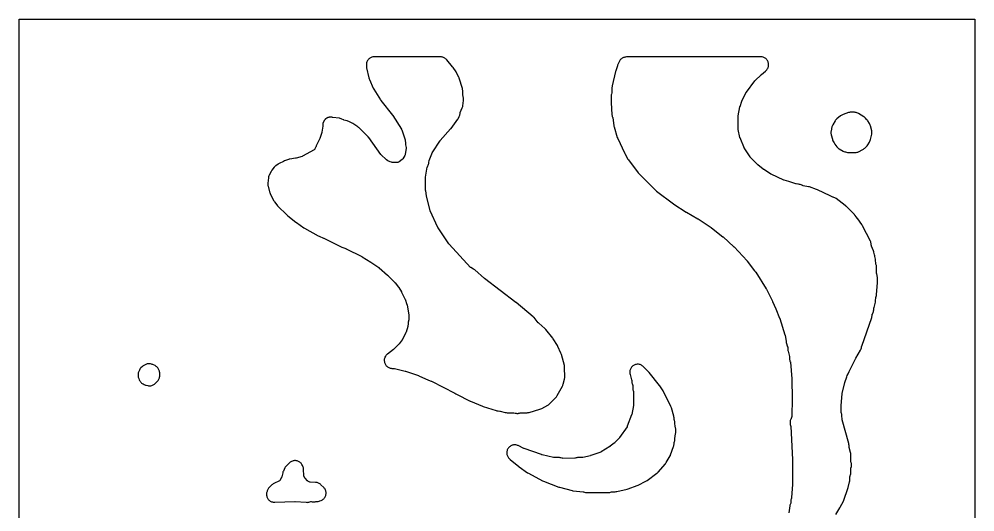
# Model space of a CAD drawing. Header units: millimetres. Extents: x 0 to 300, y 0 to 300.
# Drawn here: x 0 to 300, y 145.3 to 300 of the extents above; entities that cross this region are included whole.
import ezdxf

# ---------------------------------------------------------------- set-up
doc = ezdxf.new("R2010")
doc.units = ezdxf.units.MM
doc.layers.add('CUT', color=7, linetype='CONTINUOUS')

msp = doc.modelspace()

# ---------------------------------------------------------------- linework, layer by layer
at = {"layer": 'CUT'}
for points in [[(299.9605, 299.9971), (299.9634, 299.9386), (299.9634, 0.0614), (299.9605, 0.0029), (299.902, 0), (0.0614, 0), (0.0029, 0.0029), (0, 0.0614), (0, 299.9386), (0.0029, 299.9971), (0.0614, 300), (299.902, 300)], [(78.1238, 247.5879), (78.5625, 245.8125), (78.6447, 245.545), (78.7563, 245.2884), (79.8861, 243.0432), (80.0061, 242.8312), (80.1461, 242.6319), (80.9077, 241.6529), (81.1105, 241.4228), (84.1166, 238.4076), (84.3281, 238.2183), (86.8388, 236.2154), (87.0044, 236.0941), (89.3915, 234.4916), (89.5589, 234.3885), (93.822, 231.9893), (94.1177, 231.8476), (95.5689, 231.2657), (95.6163, 231.2455), (95.6627, 231.2233), (101.285, 228.3855), (101.5902, 228.2561), (102.5178, 227.9335), (102.5907, 227.9054), (102.6617, 227.8726), (107.5427, 225.4206), (107.5823, 225.3998), (107.6211, 225.3775), (110.377, 223.7241), (110.4042, 223.7072), (110.4309, 223.6897), (112.9152, 222.0123), (112.9761, 221.9683), (113.0341, 221.9206), (115.6666, 219.6134), (115.7022, 219.5809), (115.7365, 219.5469), (117.9296, 217.2875), (117.9657, 217.2486), (118.0001, 217.2081), (119.1176, 215.8308), (119.1661, 215.7666), (119.2103, 215.6993), (119.9999, 214.4025), (120.0245, 214.3602), (120.0473, 214.3169), (121.1074, 212.2043), (121.1425, 212.1276), (121.1722, 212.0487), (121.7239, 210.4055), (121.7254, 210.4008), (121.7438, 210.3293), (121.747, 210.3127), (122.3074, 207.0696), (122.3082, 207.0648), (122.3154, 206.9913), (122.3161, 206.9745), (122.3401, 205.6672), (122.3401, 205.65), (122.3374, 205.6129), (122.3313, 205.5762), (122.3274, 205.5599), (122.1501, 204.881), (122.096, 204.6164), (122.0708, 204.3475), (122.0397, 203.5581), (122.0387, 203.5408), (122.0337, 203.5036), (122.0254, 203.4669), (122.0205, 203.4508), (121.4385, 201.67), (121.4369, 201.6653), (121.4082, 201.5957), (121.4008, 201.5802), (120.2794, 199.3813), (120.2707, 199.3653), (120.229, 199.2998), (120.2182, 199.2852), (119.2569, 198.0536), (119.212, 197.9994), (119.164, 197.948), (117.5771, 196.3453), (117.5737, 196.342), (117.52, 196.2948), (117.5071, 196.2848), (115.5965, 194.855), (115.4076, 194.6986), (115.2349, 194.5244), (115.0801, 194.3341), (114.9446, 194.1295), (114.8299, 193.9127), (114.737, 193.6857), (114.6668, 193.4506), (114.6199, 193.2098), (114.5969, 192.9656), (114.598, 192.7203), (114.623, 192.4763), (114.6719, 192.2359), (114.7441, 192.0014), (114.8389, 191.7752), (114.9554, 191.5593), (115.0925, 191.3559), (115.2489, 191.1669), (115.4231, 190.9942), (115.6134, 190.8393), (115.8179, 190.7039), (116.0347, 190.5891), (116.2617, 190.4962), (116.4967, 190.4259), (116.7375, 190.379), (116.9817, 190.356), (117.703, 190.3234), (117.7219, 190.3221), (117.8023, 190.3103), (117.8208, 190.3062), (121.1665, 189.4698), (121.211, 189.4578), (121.255, 189.444), (125.3275, 188.0851), (125.3913, 188.0618), (125.4536, 188.035), (128.4985, 186.6178), (128.7536, 186.5157), (129.0184, 186.4423), (129.2924, 186.3822), (129.2977, 186.381), (129.347, 186.3659), (129.3716, 186.3558), (129.3932, 186.3453), (136.7924, 182.5404), (137.0499, 182.3723), (137.2945, 182.2316), (141.545, 180.0957), (141.6886, 180.0291), (141.6993, 180.0246), (145.4042, 178.4479), (145.6392, 178.3616), (149.7203, 177.0895), (149.9194, 177.0363), (150.1223, 176.9997), (150.3274, 176.9799), (150.8444, 176.9516), (150.8633, 176.9501), (150.9441, 176.9374), (150.9627, 176.9331), (152.548, 176.5182), (152.8381, 176.4604), (153.1331, 176.4372), (155.1676, 176.3983), (155.1881, 176.3973), (155.2755, 176.3861), (155.2956, 176.3819), (155.713, 176.2815), (155.9672, 176.2341), (156.2249, 176.2133), (156.4833, 176.2191), (156.5483, 176.2274), (156.5813, 176.2289), (156.6834, 176.2445), (156.7398, 176.2517), (156.7577, 176.2558), (156.8386, 176.2682), (157.0904, 176.3339), (157.2143, 176.3733), (157.2315, 176.3783), (157.2691, 176.3864), (157.3071, 176.3909), (157.3182, 176.3915), (157.3253, 176.3918), (159.4441, 176.4397), (159.6558, 176.4535), (159.8657, 176.4852), (160.072, 176.5346), (163.4644, 177.5001), (163.7451, 177.5985), (164.0122, 177.7294), (165.9026, 178.8002), (166.0932, 178.9198), (166.2722, 179.0561), (166.4383, 179.2079), (168.4724, 181.2424), (168.6326, 181.4187), (168.7753, 181.6094), (168.8991, 181.8128), (170.5159, 184.7768), (170.6088, 184.9655), (170.6855, 185.1614), (170.7454, 185.363), (171.1575, 186.998), (171.2005, 187.205), (171.2258, 187.4149), (171.2333, 187.6262), (171.2126, 190.651), (171.2017, 190.8675), (171.172, 191.0824), (171.1239, 191.2938), (170.1796, 194.7439), (170.123, 194.9236), (170.0531, 195.0985), (169.0955, 197.2551), (168.9232, 197.5774), (167.642, 199.602), (167.478, 199.8314), (165.2846, 202.5602), (165.143, 202.7216), (164.9881, 202.8703), (163.0603, 204.5676), (162.9977, 204.6268), (162.9395, 204.6905), (161.5954, 206.2716), (161.4531, 206.4255), (161.2983, 206.5669), (156.0243, 210.9955), (155.9265, 211.0735), (146.0782, 218.5363), (146.0454, 218.5621), (146.0136, 218.5889), (142.979, 221.2406), (142.7855, 221.3935), (142.5779, 221.5266), (141.806, 221.9693), (141.7896, 221.9793), (141.7561, 222.0034), (141.7252, 222.0307), (141.7118, 222.0446), (134.9522, 229.3852), (134.9489, 229.3889), (134.9027, 229.4471), (134.893, 229.461), (131.502, 234.5201), (131.4994, 234.5241), (131.4638, 234.5862), (131.4565, 234.6009), (128.9983, 239.7909), (128.9907, 239.808), (128.9637, 239.8834), (128.9587, 239.9014), (127.8414, 244.3659), (127.8275, 244.4285), (127.817, 244.4918), (127.5963, 246.0817), (127.5883, 246.1561), (127.585, 246.2308), (127.5337, 250.2535), (127.5339, 250.2716), (127.5403, 250.3488), (127.5431, 250.3667), (128.1083, 253.5127), (128.1121, 253.5311), (128.1341, 253.6086), (128.1406, 253.6262), (128.481, 254.4887), (128.5527, 254.697), (128.6059, 254.9107), (128.64, 255.1283), (128.6826, 255.509), (128.6848, 255.5256), (128.692, 255.5611), (128.7025, 255.596), (128.7082, 255.6113), (129.7638, 258.2623), (129.7717, 258.2807), (129.8118, 258.3567), (129.8225, 258.3736), (132.0656, 261.7211), (132.1134, 261.7873), (132.1655, 261.8502), (135.4134, 265.5006), (135.561, 265.6831), (137.6671, 268.5524), (137.7803, 268.7206), (137.8795, 268.8973), (138.1468, 269.4223), (138.2376, 269.6217), (138.3105, 269.8283), (138.3651, 270.0405), (138.4009, 270.2566), (138.4373, 270.558), (138.4399, 270.5755), (138.4478, 270.6123), (138.4592, 270.6483), (138.4657, 270.6647), (139.0702, 272.0962), (139.1479, 272.3061), (139.2066, 272.5221), (139.2457, 272.7424), (139.4666, 274.421), (139.4871, 274.6829), (139.4801, 274.9455), (139.4455, 275.206), (139.2536, 276.234), (139.2528, 276.239), (139.2444, 276.3151), (139.2436, 276.3325), (139.2114, 277.558), (139.1956, 277.781), (139.1599, 278.0016), (139.1047, 278.2181), (138.1374, 281.408), (138.0676, 281.6074), (137.9812, 281.8002), (137.3197, 283.1236), (137.1536, 283.4077), (136.1864, 284.836), (136.0343, 285.0378), (134.1931, 287.2402), (134.0287, 287.4185), (133.8477, 287.5801), (133.652, 287.7233), (133.4433, 287.8469), (133.2236, 287.9498), (132.9949, 288.0308), (132.7595, 288.0893), (132.5195, 288.1247), (132.2772, 288.1366), (111.475, 288.1545), (111.2253, 288.1422), (110.9781, 288.1051), (110.7359, 288.0434), (110.501, 287.9579), (110.2758, 287.8493), (110.0626, 287.7188), (109.8635, 287.5676), (109.6805, 287.3974), (109.5154, 287.2097), (109.3699, 287.0064), (109.2454, 286.7896), (109.1432, 286.5615), (109.0643, 286.3243), (109.0094, 286.0805), (108.9792, 285.8323), (108.9739, 285.5824), (108.9858, 285.1708), (109.0047, 284.9279), (109.0471, 284.688), (109.7654, 281.5321), (109.8327, 281.2924), (109.9234, 281.0606), (111.1609, 278.3117), (111.161, 278.3114), (111.3181, 278.0168), (113.3943, 274.6803), (113.4065, 274.6629), (113.4068, 274.6624), (113.5715, 274.4289), (117.1852, 269.8794), (117.2171, 269.8368), (117.268, 269.7612), (119.9953, 265.4218), (120.0059, 265.4039), (120.0244, 265.3656), (120.0318, 265.3491), (120.0694, 265.256), (121.1836, 262.1162), (121.189, 262.0997), (121.2358, 260.9384), (121.2549, 260.7146), (121.294, 260.4935), (121.2968, 260.481), (121.4801, 259.6609), (121.5059, 259.5457), (121.5094, 259.5277), (121.5142, 259.4889), (121.5115, 259.4498), (121.5088, 259.4317), (121.178, 257.4862), (121.1739, 257.4658), (121.1672, 257.4424), (121.1598, 257.4232), (121.1517, 257.406), (121.0634, 257.2316), (120.456, 256.1199), (120.238, 255.9067), (119.2793, 255.1569), (118.8175, 255.0049), (118.721, 254.9978), (118.6088, 254.9894), (118.2342, 254.9616), (117.8597, 254.9337), (117.2106, 254.967), (117.1841, 254.9755), (117.0422, 255.0208), (116.8921, 255.0688), (116.4746, 255.2023), (115.768, 255.5478), (115.2505, 255.8245), (113.5675, 257.472), (109.7082, 262.8053), (109.5835, 262.9638), (109.5511, 262.9987), (109.4364, 263.1227), (106.6843, 265.8607), (106.512, 266.0169), (106.3259, 266.1564), (106.3257, 266.1565), (105.0207, 267.043), (104.7332, 267.2114), (103.4375, 267.8587), (103.2166, 267.956), (102.9873, 268.0316), (101.9441, 268.3204), (101.9259, 268.3259), (101.8498, 268.3555), (101.8326, 268.3636), (101.3352, 268.6168), (101.0762, 268.7307), (100.8059, 268.8146), (100.5279, 268.8674), (98.3612, 269.1531), (98.2715, 269.1674), (98.2706, 269.1676), (98.146, 269.1917), (98.1437, 269.192), (98.1418, 269.1923), (98.0289, 269.2027), (97.9019, 269.2146), (97.8997, 269.2146), (97.8979, 269.2147), (97.785, 269.214), (97.6567, 269.2134), (97.6547, 269.2132), (97.653, 269.2132), (97.541, 269.2015), (97.4129, 269.1882), (97.411, 269.1878), (97.4094, 269.1877), (97.2995, 269.1651), (97.1727, 269.1393), (97.1709, 269.1387), (97.1695, 269.1384), (97.0625, 269.1053), (96.9384, 269.067), (96.9368, 269.0664), (96.9355, 269.066), (96.8325, 269.0226), (96.7123, 268.9722), (96.7109, 268.9714), (96.7098, 268.971), (96.6115, 268.9177), (96.4966, 268.8557), (96.4954, 268.8549), (96.4944, 268.8543), (96.4018, 268.7917), (96.2934, 268.7186), (96.2924, 268.7177), (96.2915, 268.7172), (96.2053, 268.6457), (96.1045, 268.5622), (96.1037, 268.5614), (96.103, 268.5608), (96.0239, 268.4809), (95.9319, 268.3882), (95.9312, 268.3873), (95.9307, 268.3868), (95.8594, 268.299), (95.7772, 268.198), (95.7767, 268.1972), (95.7762, 268.1967), (95.7133, 268.1016), (95.6418, 267.9936), (95.6414, 267.9929), (95.6411, 267.9924), (95.5871, 267.8903), (95.5271, 267.777), (95.5269, 267.7763), (95.5266, 267.7759), (95.482, 267.6669), (95.4342, 267.5501), (95.434, 267.5496), (95.4339, 267.5492), (95.3991, 267.4327), (95.3639, 267.3152), (95.3638, 267.3148), (95.3638, 267.3145), (95.3392, 267.1884), (95.317, 267.0746), (95.317, 267.0743), (95.3169, 267.0741), (95.3033, 266.9299), (95.2939, 266.8305), (95.2939, 266.8304), (95.2939, 266.8303), (95.2947, 266.6037), (95.2948, 266.5854), (95.2971, 266.542), (95.2936, 266.4465), (95.2909, 266.4244), (94.9967, 264.5218), (94.9944, 264.5087), (94.9761, 264.4318), (94.9706, 264.414), (94.3432, 262.5341), (93.2792, 260.2493), (93.181, 260.0056), (93.1552, 259.9155), (92.7303, 259.0616), (92.7214, 259.0449), (92.6999, 259.0108), (92.6668, 258.9879), (92.6505, 258.9784), (88.9854, 256.9606), (88.9667, 256.951), (88.8835, 256.9165), (88.8635, 256.9102), (86.9236, 256.3492), (86.8548, 256.3315), (86.7851, 256.3179), (84.9772, 256.0211), (84.7831, 255.9813), (84.5927, 255.9262), (83.2531, 255.4803), (82.9249, 255.3445), (81.6038, 254.6842), (81.4279, 254.5873), (81.2604, 254.4766), (80.5505, 253.9654), (80.3632, 253.8163), (80.191, 253.6501), (80.0355, 253.4681), (79.3357, 252.5651), (79.1921, 252.3592), (79.0699, 252.14), (78.5117, 251.0087), (78.4008, 250.7476), (78.3202, 250.4756), (78.2709, 250.1962), (78.0681, 248.4812), (78.0518, 248.2569), (78.0556, 248.032), (78.0797, 247.8084)], [(254.7725, 264.3462), (254.7805, 264.1076), (254.8112, 263.8709), (254.8644, 263.6381), (255.2457, 262.2735), (255.3255, 262.0346), (255.4291, 261.8051), (255.7838, 261.1135), (255.9053, 260.9026), (256.0468, 260.7045), (256.6674, 259.9192), (256.8242, 259.7392), (256.9974, 259.5749), (257.1856, 259.428), (257.3869, 259.2996), (258.6506, 258.5762), (258.8714, 258.464), (259.1023, 258.3741), (259.3409, 258.3076), (259.983, 258.1623), (260.2521, 258.1167), (260.5246, 258.1007), (262.286, 258.0935), (262.5208, 258.1036), (262.7536, 258.1357), (262.9824, 258.1896), (263.2052, 258.2646), (263.4198, 258.3603), (264.7991, 259.0544), (265.0201, 259.18), (265.2273, 259.3275), (265.4183, 259.4953), (265.9754, 260.0371), (266.1805, 260.2624), (266.3566, 260.5109), (266.9031, 261.3914), (267.0375, 261.6378), (267.1435, 261.8979), (267.2196, 262.1681), (267.5879, 263.8274), (267.6271, 264.0525), (267.6457, 264.2802), (267.6434, 264.5086), (267.6202, 264.7359), (267.5764, 264.9601), (267.2012, 266.5023), (267.1266, 266.7517), (267.0264, 266.992), (266.9018, 267.2206), (266.4139, 268.0141), (266.2652, 268.2299), (266.0947, 268.4288), (265.665, 268.88), (265.5074, 269.0317), (265.3371, 269.169), (265.1554, 269.2909), (263.4686, 270.3187), (263.2038, 270.459), (262.9241, 270.5667), (262.6672, 270.6482), (262.4289, 270.7111), (262.1855, 270.7502), (261.9394, 270.7651), (261.1184, 270.7745), (260.8407, 270.7622), (260.566, 270.7191), (260.2978, 270.6459), (258.5822, 270.0727), (258.3663, 269.9893), (258.1591, 269.8863), (257.9623, 269.7646), (257.7776, 269.6252), (256.6515, 268.6906), (256.4456, 268.4991), (256.2625, 268.2857), (256.1045, 268.0531), (255.3599, 266.8121), (255.2502, 266.6086), (255.1598, 266.3957), (255.0895, 266.1755), (255.0398, 265.9496), (255.0112, 265.7202), (254.9827, 265.3548), (254.9821, 265.3493), (254.9743, 265.3009), (254.9476, 265.2254), (254.8844, 265.0514), (254.8247, 264.8203), (254.7872, 264.5845)], [(37.5328, 187.1836), (37.7012, 186.7572), (37.8083, 186.5223), (37.9391, 186.2997), (38.0921, 186.0917), (38.2658, 185.9007), (38.4582, 185.7285), (38.6674, 185.5772), (38.891, 185.4482), (39.2907, 185.2444), (39.4888, 185.1541), (39.694, 185.0813), (39.9048, 185.0267), (40.394, 184.9224), (40.635, 184.8832), (40.8786, 184.8677), (41.1226, 184.876), (41.3647, 184.9082), (41.6024, 184.9637), (41.6099, 184.9658), (41.8515, 185.0485), (42.0834, 185.1553), (42.3032, 185.2852), (42.5085, 185.4369), (42.6974, 185.6087), (43.428, 186.345), (43.5933, 186.5289), (43.7396, 186.7283), (43.8655, 186.9412), (43.9697, 187.1654), (44.0513, 187.3989), (44.1094, 187.6393), (44.1435, 187.8842), (44.1532, 188.1314), (44.1467, 188.7681), (44.1343, 188.9922), (44.1019, 189.2142), (44.0497, 189.4325), (43.9782, 189.6452), (43.8878, 189.8507), (43.769, 190.091), (43.6571, 190.2932), (43.5271, 190.4841), (43.38, 190.6622), (43.2171, 190.826), (43.0397, 190.9741), (42.8495, 191.1051), (42.6479, 191.2181), (42.188, 191.4485), (41.9831, 191.5399), (41.7707, 191.6126), (41.5528, 191.666), (41.1912, 191.7374), (40.9535, 191.7726), (40.7134, 191.7848), (40.4733, 191.7739), (40.2354, 191.74), (40.0018, 191.6834), (39.7747, 191.6047), (39.5338, 191.5079), (39.3075, 191.4036), (39.0927, 191.2773), (38.8916, 191.1303), (38.7061, 190.964), (38.224, 190.4863), (38.0435, 190.2871), (37.8854, 190.0697), (37.7516, 189.8366), (37.6262, 189.5882), (37.531, 189.3752), (37.456, 189.1543), (37.4019, 188.9273), (37.3692, 188.6962), (37.3582, 188.4631), (37.3581, 188.103), (37.369, 187.868), (37.402, 187.635), (37.4568, 187.4062)], [(155.6943, 166.3246), (155.4524, 166.3269), (155.2115, 166.3058), (154.9737, 166.2615), (154.7413, 166.1944), (154.5165, 166.1052), (154.3013, 165.9947), (154.0978, 165.8639), (153.9079, 165.7141), (153.7334, 165.5466), (153.5759, 165.3631), (153.4369, 165.1652), (153.3176, 164.9547), (153.2193, 164.7337), (153.1427, 164.5043), (153.0887, 164.2685), (153.0577, 164.0287), (153.0501, 163.7869), (153.0658, 163.5455), (153.1048, 163.3068), (153.1667, 163.073), (153.2509, 162.8463), (153.3566, 162.6287), (153.4828, 162.4224), (153.6284, 162.2292), (153.792, 162.051), (153.9362, 161.9084), (154.1176, 161.7458), (156.8133, 159.5556), (156.9509, 159.4515), (159.5847, 157.5977), (159.8512, 157.4341), (164.2968, 155.0736), (164.5625, 154.9519), (169.3412, 153.092), (169.606, 153.0056), (173.5373, 151.9611), (173.7355, 151.917), (173.9367, 151.8891), (177.0299, 151.5877), (177.048, 151.5854), (177.125, 151.5703), (177.1426, 151.5655), (177.4902, 151.4618), (177.7253, 151.4038), (177.9649, 151.3689), (178.2068, 151.3573), (184.8684, 151.3611), (185.1206, 151.374), (185.3702, 151.4123), (185.6146, 151.4755), (185.9254, 151.5729), (185.9418, 151.5776), (185.9778, 151.5854), (186.0145, 151.5899), (186.0311, 151.5908), (187.1014, 151.625), (187.3423, 151.6444), (187.5801, 151.6869), (190.8449, 152.4351), (191.1413, 152.5226), (193.9962, 153.5614), (194.264, 153.6769), (196.6962, 154.8992), (196.8891, 155.0071), (197.0717, 155.1315), (200.1604, 157.4434), (200.3544, 157.6044), (200.5311, 157.7842), (202.816, 160.3554), (202.9816, 160.5629), (203.1242, 160.7868), (204.2917, 162.8544), (204.3862, 163.0394), (204.465, 163.2315), (205.4108, 165.8398), (205.4827, 166.0731), (205.5315, 166.3123), (205.5568, 166.5551), (205.5815, 167.0056), (205.5833, 167.0271), (205.5911, 167.0727), (205.604, 167.1171), (205.6118, 167.1372), (205.6375, 167.1983), (205.7168, 167.414), (205.7759, 167.636), (205.8144, 167.8625), (205.8319, 168.0915), (205.8673, 169.2522), (205.8682, 169.2692), (205.8726, 169.3056), (205.8833, 169.3401), (205.8896, 169.3563), (205.9094, 169.4042), (205.9909, 169.6317), (206.0499, 169.8661), (206.0861, 170.105), (206.0991, 170.3463), (206.102, 170.9004), (206.0936, 171.1193), (206.066, 171.3366), (206.0195, 171.5507), (205.9544, 171.7599), (205.886, 171.9501), (205.8797, 171.9691), (205.8696, 172.0107), (205.8638, 172.0531), (205.8628, 172.073), (205.8316, 173.1914), (205.815, 173.4179), (205.7779, 173.6419), (205.7207, 173.8616), (205.6437, 174.0752), (205.6096, 174.1578), (205.6021, 174.1776), (205.5896, 174.2214), (205.5821, 174.2663), (205.5803, 174.2875), (205.5514, 174.8312), (205.5232, 175.0954), (205.4672, 175.355), (204.7573, 177.9628), (204.6807, 178.1978), (204.5812, 178.4241), (202.2609, 183.0653), (202.1015, 183.3393), (201.1115, 184.8163), (200.9807, 184.994), (197.713, 189.045), (197.5589, 189.2188), (195.9417, 190.8808), (195.7624, 191.0479), (195.5675, 191.1966), (195.359, 191.3256), (195.1389, 191.4334), (194.9093, 191.5193), (194.6724, 191.5822), (194.4305, 191.6216), (194.1858, 191.6371), (193.9409, 191.6286), (193.6979, 191.5962), (193.4593, 191.5401), (193.2273, 191.4609), (193.0042, 191.3594), (192.7921, 191.2365), (192.593, 191.0934), (192.409, 190.9315), (192.2416, 190.7524), (192.0926, 190.5578), (191.9634, 190.3495), (191.8552, 190.1295), (191.7691, 189.9), (191.7059, 189.6632), (191.6661, 189.4213), (191.6502, 189.1767), (191.6584, 188.9317), (191.6905, 188.6887), (191.7463, 188.45), (192.2451, 186.7056), (192.2502, 186.6858), (192.2651, 186.5995), (192.2669, 186.5792), (192.2962, 186.1156), (192.3283, 185.8441), (192.3898, 185.5778), (192.4801, 185.3199), (192.5385, 185.1782), (192.5446, 185.1624), (192.5554, 185.1276), (192.5598, 185.0919), (192.5607, 185.0748), (192.591, 184.1234), (192.6101, 183.8852), (192.6517, 183.6499), (192.7157, 183.4196), (192.8152, 183.118), (192.8211, 183.0987), (192.8302, 183.0564), (192.8347, 183.0133), (192.8352, 182.9931), (192.8253, 178.7893), (192.8248, 178.7714), (192.8174, 178.695), (192.8144, 178.6774), (192.2674, 175.8506), (192.2638, 175.8343), (192.2441, 175.7654), (192.2385, 175.7497), (190.8594, 172.1636), (190.851, 172.1437), (190.8081, 172.0614), (190.7965, 172.0432), (188.4685, 168.6079), (188.4583, 168.5937), (188.4108, 168.5359), (188.3988, 168.5232), (186.8635, 166.9701), (186.8083, 166.9178), (186.75, 166.869), (185.5202, 165.907), (185.4633, 165.8651), (185.4041, 165.8267), (182.6309, 164.1426), (182.6146, 164.1332), (182.542, 164.0985), (182.5245, 164.0916), (179.444, 162.9753), (179.3695, 162.951), (179.2937, 162.9317), (176.9181, 162.4089), (176.901, 162.4055), (176.8269, 162.3962), (176.8096, 162.3952), (175.5298, 162.3528), (175.2837, 162.3324), (175.0408, 162.2879), (174.8035, 162.2196), (174.5383, 162.1289), (174.5186, 162.1228), (174.4755, 162.1131), (174.4316, 162.1082), (174.411, 162.1076), (170.5772, 162.1012), (170.5588, 162.1016), (170.5195, 162.1054), (170.4808, 162.113), (170.463, 162.1178), (170.0316, 162.2469), (169.8187, 162.3006), (169.6019, 162.3354), (169.3829, 162.351), (167.8353, 162.3932), (167.8165, 162.3942), (167.7362, 162.4044), (167.7178, 162.4082), (164.107, 163.2394), (164.043, 163.256), (163.98, 163.2761), (158.5292, 165.1853), (158.4688, 165.2083), (158.4098, 165.2345), (156.6259, 166.0853), (156.4028, 166.1787), (156.1717, 166.2501), (155.9348, 166.2989)], [(77.638, 151.0067), (77.6325, 150.7604), (77.6513, 150.5147), (77.6942, 150.272), (77.7607, 150.0347), (77.8503, 149.8052), (77.962, 149.5856), (78.0948, 149.378), (78.2474, 149.1845), (78.4183, 149.007), (78.6059, 148.8472), (78.8083, 148.7066), (79.0235, 148.5867), (79.2495, 148.4885), (79.484, 148.413), (79.7249, 148.361), (79.9697, 148.3329), (80.2161, 148.3291), (86.496, 148.5414), (86.5577, 148.5419), (86.6193, 148.5392), (90.1268, 148.2954), (90.3822, 148.2908), (90.6368, 148.3122), (90.8879, 148.3595), (91.5914, 148.5296), (91.6084, 148.5333), (91.6451, 148.5387), (91.681, 148.5304), (91.6944, 148.5264), (91.9247, 148.4681), (92.1595, 148.432), (92.3966, 148.4183), (92.634, 148.4272), (92.8695, 148.4586), (93.101, 148.5122), (93.1078, 148.5141), (93.1506, 148.5214), (93.1708, 148.5231), (93.6098, 148.5496), (93.8778, 148.5803), (94.1408, 148.6398), (94.396, 148.7272), (94.7667, 148.877), (94.9907, 148.9807), (95.2034, 149.1059), (95.4027, 149.2515), (95.5867, 149.4161), (95.7536, 149.598), (95.9017, 149.7955), (96.0296, 150.0066), (96.136, 150.2293), (96.22, 150.4614), (96.2807, 150.7007), (96.3175, 150.9448), (96.33, 151.1913), (96.3182, 151.4379), (96.2821, 151.6821), (96.2221, 151.9215), (96.1388, 152.1539), (96.033, 152.3769), (95.9057, 152.5884), (95.7581, 152.7863), (95.5918, 152.9686), (94.7236, 153.831), (94.5525, 153.9859), (94.3679, 154.1243), (94.1712, 154.2452), (93.9643, 154.3474), (93.7488, 154.4301), (93.5267, 154.4926), (93.2997, 154.5343), (93.0698, 154.5549), (91.3025, 154.6313), (91.285, 154.6324), (91.2479, 154.6375), (91.2136, 154.6526), (91.1981, 154.6608), (90.611, 154.9884), (90.5954, 154.9976), (90.5636, 155.0197), (90.5339, 155.0446), (90.521, 155.0572), (89.7679, 155.8265), (89.7565, 155.8386), (89.7339, 155.8662), (89.7166, 155.897), (89.7094, 155.9122), (89.382, 156.6405), (89.3748, 156.6576), (89.3622, 156.6951), (89.3572, 156.7344), (89.3562, 156.7528), (89.3, 158.6388), (89.2799, 158.8889), (89.2349, 159.1358), (89.1653, 159.3769), (89.0719, 159.6099), (88.9556, 159.8323), (88.7717, 160.1448), (88.6351, 160.3526), (88.4784, 160.5458), (88.3033, 160.7225), (88.1115, 160.881), (87.905, 161.0196), (87.6857, 161.1369), (87.4558, 161.2319), (87.2176, 161.3036), (86.9734, 161.3513), (86.7258, 161.3744), (86.477, 161.3728), (86.2297, 161.3466), (85.9861, 161.2958), (85.7489, 161.2211), (85.5202, 161.1233), (85.3024, 161.0031), (85.0976, 160.8619), (84.9078, 160.7011), (83.9434, 159.7974), (83.7906, 159.6412), (83.652, 159.4722), (83.5288, 159.2918), (83.4217, 159.1013), (82.9298, 158.1284), (82.8091, 157.8487), (82.7233, 157.5563), (82.439, 156.3101), (82.4335, 156.2886), (82.4014, 156.1985), (82.3921, 156.1782), (81.8475, 155.0789), (81.839, 155.0626), (81.8183, 155.0295), (81.7845, 155.01), (81.7679, 155.0021), (79.8916, 154.1553), (79.6927, 154.0547), (79.5035, 153.9367), (79.3256, 153.8023), (79.1604, 153.6526), (78.6408, 153.1377), (78.4596, 152.9378), (78.3011, 152.7194), (78.167, 152.4853), (77.8983, 151.9512), (77.7985, 151.7259), (77.7215, 151.4918), (77.6678, 151.2513)]]:
    msp.add_lwpolyline(points, close=True, dxfattribs=at)
msp.add_lwpolyline([(256.2882, 144.4765), (257.5918, 146.5452), (257.7113, 146.7572), (258.6781, 148.6846), (258.7974, 148.9637), (260.1209, 152.6651), (260.1933, 152.9048), (260.1972, 152.9204), (260.6546, 154.7639), (260.7036, 155.0163), (260.7264, 155.2724), (260.7676, 156.371), (260.7688, 156.3906), (260.7748, 156.4324), (260.7851, 156.4734), (260.7914, 156.492), (260.8684, 156.7027), (260.9479, 156.9637), (260.9986, 157.2319), (261.0197, 157.5039), (261.0513, 158.8915), (261.0523, 158.9107), (261.0626, 158.9928), (261.0664, 159.0117), (261.188, 159.5394), (261.2293, 159.7662), (261.2495, 159.9958), (261.2486, 160.2263), (261.2264, 160.4557), (261.1832, 160.6821), (261.0597, 161.1981), (261.0555, 161.2181), (261.0444, 161.305), (261.0435, 161.3253), (261.0044, 163.3548), (260.9812, 163.6502), (260.9232, 163.9407), (260.509, 165.5207), (260.5046, 165.5394), (260.4918, 165.6211), (260.4903, 165.6402), (260.4615, 166.1811), (260.4318, 166.4545), (260.3723, 166.723), (258.2788, 174.1924), (258.2775, 174.1974), (258.268, 174.2453), (258.2653, 174.2703), (258.2641, 174.2931), (258.2301, 175.5142), (258.2116, 175.7559), (258.1698, 175.9947), (258.1051, 176.2283), (258.0028, 176.5382), (257.9972, 176.5567), (257.9883, 176.5972), (257.9836, 176.6384), (257.9829, 176.6577), (257.961, 178.576), (257.9616, 178.6316), (257.9648, 178.6871), (258.2623, 182.3271), (258.2697, 182.3904), (258.2774, 182.4389), (258.2786, 182.4449), (258.282, 182.4603), (259.1487, 185.9189), (259.7434, 187.6961), (259.9238, 188.0741), (260.1897, 188.6314), (260.5279, 189.3401), (262.2583, 192.9669), (262.5616, 193.5729), (264.0566, 196.0523), (264.1807, 196.2851), (264.2796, 196.5297), (264.3522, 196.7833), (264.3976, 197.0432), (264.3995, 197.0594), (264.4217, 197.2429), (264.4248, 197.2633), (264.4449, 197.3495), (264.4512, 197.3691), (267.5889, 206.2937), (267.6711, 206.5818), (267.7183, 206.8776), (267.7542, 207.2411), (267.7563, 207.2581), (267.7633, 207.2946), (267.7736, 207.3304), (267.7793, 207.3461), (268.1051, 208.1808), (268.1881, 208.4318), (268.2441, 208.6901), (268.2725, 208.9529), (268.2959, 209.3797), (268.2975, 209.399), (268.3105, 209.4812), (268.315, 209.5001), (268.7415, 211.1056), (268.7963, 211.368), (268.8227, 211.6347), (268.8602, 212.4656), (268.8618, 212.4871), (268.8691, 212.5326), (268.8794, 212.5693), (268.8859, 212.5848), (268.9068, 212.6319), (269.0075, 212.8994), (269.0771, 213.1766), (269.1145, 213.4599), (269.3996, 217.2888), (269.405, 217.5601), (269.3714, 218.5395), (269.3708, 218.6566), (269.366, 218.696), (269.357, 218.958), (269.3338, 219.223), (269.2825, 219.484), (269.1439, 220.0331), (269.1392, 220.0545), (269.1268, 220.1479), (269.1266, 220.1531), (269.1219, 220.4289), (269.0943, 222.2376), (269.0811, 222.4585), (269.0484, 222.6773), (268.9966, 222.8924), (268.9259, 223.102), (268.88, 223.2205), (268.8731, 223.24), (268.8617, 223.2828), (268.8551, 223.3266), (268.8537, 223.3472), (268.8195, 224.19), (268.8007, 224.4111), (268.7623, 224.6297), (268.5758, 225.4707), (268.5487, 225.6813), (268.4945, 225.9681), (268.2877, 226.7952), (268.2309, 226.9888), (268.1587, 227.1773), (268.1541, 227.1878), (268.148, 227.2043), (267.5013, 228.7222), (267.4937, 228.7417), (267.4889, 228.7574), (267.4854, 228.7745), (267.483, 228.7938), (267.4538, 229.09), (267.4417, 229.2638), (267.4124, 229.5083), (267.3592, 229.7487), (267.3468, 229.7866), (267.3404, 229.8134), (267.2667, 230.0303), (267.1735, 230.2395), (264.7137, 235.1434), (264.6207, 235.3122), (264.5149, 235.4734), (263.2367, 237.267), (263.1488, 237.3829), (262.7042, 237.9356), (262.4388, 238.2973), (262.322, 238.4445), (262.1944, 238.5825), (262.14, 238.6372), (262.0638, 238.7319), (261.88, 238.9362), (259.7404, 241.0674), (259.5684, 241.2181), (259.5498, 241.2367), (259.2935, 241.4611), (256.4202, 243.6493), (256.208, 243.7943), (255.9821, 243.9168), (255.7447, 244.0154), (255.4985, 244.0891), (255.4922, 244.0907), (255.4647, 244.0974), (255.3744, 244.1281), (255.354, 244.137), (254.4987, 244.545), (250.5293, 246.4383), (250.2431, 246.5536), (248.0259, 247.2922), (247.7041, 247.3761), (246.0893, 247.6841), (246.0723, 247.6877), (246.0005, 247.7084), (245.9841, 247.7143), (245.1314, 248.0472), (244.8929, 248.1267), (244.6476, 248.1819), (244.398, 248.2121), (243.8553, 248.2504), (243.8375, 248.252), (243.7997, 248.2583), (243.7627, 248.2682), (243.7457, 248.274), (241.8818, 248.9632), (241.5841, 249.0527), (240.1474, 249.3888), (240.1284, 249.3937), (240.0488, 249.4213), (240.0308, 249.4291), (235.9931, 251.3151), (235.9266, 251.3488), (235.8622, 251.3865), (233.6764, 252.7624), (233.613, 252.8052), (233.5525, 252.8519), (231.8506, 254.2559), (231.8022, 254.298), (231.7562, 254.3427), (229.4681, 256.6844), (229.4567, 256.6966), (229.4113, 256.7521), (229.4016, 256.7657), (227.7116, 259.2484), (227.7012, 259.2644), (227.6622, 259.3365), (227.6544, 259.3539), (226.2506, 262.7108), (226.2443, 262.7271), (226.2218, 262.7985), (226.2178, 262.8155), (225.6751, 265.3372), (225.6716, 265.3554), (225.6626, 265.4343), (225.6618, 265.4528), (225.628, 267.4812), (225.6279, 267.4946), (225.6281, 267.5235), (225.6605, 269.5423), (225.6611, 269.559), (225.6685, 269.6301), (225.6713, 269.6465), (226.2138, 272.4403), (226.2314, 272.5173), (226.2541, 272.593), (226.7958, 274.2058), (226.8253, 274.2842), (226.8601, 274.3604), (228.1846, 277.0047), (228.1927, 277.0199), (228.2315, 277.0826), (228.2416, 277.0966), (230.8739, 280.5902), (230.9291, 280.6582), (230.9892, 280.7219), (232.8493, 282.556), (232.8972, 282.6007), (232.9476, 282.6428), (234.2887, 283.7024), (234.475, 283.8651), (234.6442, 284.0454), (234.7948, 284.2416), (234.9253, 284.4517), (235.0344, 284.6737), (235.121, 284.9054), (235.1843, 285.1445), (235.2237, 285.3887), (235.2387, 285.6356), (235.2293, 285.8827), (235.1955, 286.1277), (235.1377, 286.3682), (235.0564, 286.6018), (234.9523, 286.8262), (234.8267, 287.0392), (234.6806, 287.2388), (234.5155, 287.4229), (234.333, 287.5899), (234.1349, 287.738), (233.9231, 287.8658), (233.6997, 287.972), (233.467, 288.0556), (233.2271, 288.1159), (232.9824, 288.1521), (232.7354, 288.164), (206.7045, 288.1272), (190.5967, 288.1044), (190.3555, 288.0924), (190.1167, 288.0572), (189.8823, 287.9991), (189.6546, 287.9187), (189.4358, 287.8167), (189.2278, 287.694), (189.0326, 287.5519), (188.8521, 287.3916), (188.6878, 287.2146), (188.5414, 287.0226), (188.4142, 286.8174), (188.3074, 286.6009), (187.8433, 285.5331), (187.7663, 285.3326), (187.2453, 283.7816), (187.1796, 283.5496), (186.1272, 279.005), (186.082, 278.7507), (186.0633, 278.4931), (186.0317, 276.9809), (186.031, 276.964), (186.027, 276.9276), (186.0196, 276.8916), (186.0152, 276.8757), (185.8914, 276.462), (185.8347, 276.2342), (185.7997, 276.0021), (185.7865, 275.7678), (185.7704, 273.9883), (185.7766, 273.7888), (186.0471, 269.9751), (186.0813, 269.7041), (186.1449, 269.4383), (186.2371, 269.1811), (186.2838, 269.0702), (186.2901, 269.0544), (186.3012, 269.0196), (186.3091, 268.9838), (186.3116, 268.9675), (186.6166, 266.6218), (186.6526, 266.4136), (186.7062, 266.2092), (187.7291, 262.883), (187.8544, 262.558), (189.9782, 258.0208), (190.0789, 257.828), (191.0907, 256.0803), (191.2519, 255.8361), (194.3151, 251.7381), (194.5542, 251.4627), (199.8318, 246.2112), (200.0862, 245.9902), (205.358, 241.9991), (205.5141, 241.89), (209.3571, 239.4172), (209.4683, 239.3496), (213.0256, 237.3141), (213.0615, 237.2928), (213.0965, 237.2702), (217.2036, 234.5235), (217.2378, 234.4998), (217.2712, 234.4748), (220.9034, 231.6608), (220.9386, 231.6324), (220.9728, 231.6027), (224.3509, 228.5502), (224.3892, 228.514), (224.4259, 228.4761), (228.4594, 224.1272), (228.4986, 224.0829), (228.5355, 224.0366), (230.8467, 220.9889), (231.1222, 220.6257), (231.1519, 220.5848), (231.1798, 220.5426), (234.491, 215.3109), (234.5212, 215.2605), (234.5489, 215.2087), (236.4597, 211.4096), (236.4777, 211.3722), (236.4944, 211.3342), (237.452, 209.0478), (238.6761, 206.1253), (238.6959, 206.0747), (238.7134, 206.0233), (240.351, 200.8363), (240.3738, 200.7539), (240.3907, 200.6701), (240.6882, 198.8579), (240.7715, 198.5092), (241.1984, 197.159), (241.2031, 197.143), (241.2108, 197.108), (241.2155, 197.0724), (241.2165, 197.0562), (241.2508, 196.2384), (241.2768, 195.9684), (241.332, 195.7029), (241.7555, 194.1042), (241.7601, 194.0846), (241.7733, 193.999), (241.7747, 193.9789), (241.8044, 193.3324), (241.8258, 193.1014), (241.8685, 192.8734), (241.9322, 192.6503), (242.0163, 192.434), (242.0234, 192.418), (242.0311, 192.3993), (242.0443, 192.3581), (242.0531, 192.3157), (242.0555, 192.2956), (242.5584, 187.0777), (242.5621, 187.0291), (242.5638, 186.9804), (242.654, 180.8203), (242.654, 180.8051), (242.6537, 180.7724), (242.5329, 175.3698), (242.5321, 175.3531), (242.5281, 175.3172), (242.5209, 175.2817), (242.5166, 175.266), (242.3265, 174.6263), (242.3197, 174.6054), (242.3064, 174.5722), (242.274, 174.5092), (242.2186, 174.4117), (242.1193, 174.1885), (242.0422, 173.9566), (241.9882, 173.7184), (241.9576, 173.476), (241.9509, 173.2317), (241.968, 172.988), (242.0088, 172.7471), (242.157, 172.0744), (242.1577, 172.0709), (242.1586, 172.0605), (242.7576, 161.754), (242.7592, 161.7166), (242.7596, 161.6791), (242.7473, 159.0073), (242.724, 153.9591), (242.7232, 153.9218), (242.7213, 153.8845), (242.4465, 149.7908), (242.4373, 149.7568), (242.431, 149.739), (242.3644, 149.5649), (242.2823, 149.3098), (242.228, 149.0474), (242.2021, 148.7806), (242.1992, 148.715), (242.1722, 148.0911), (242.171, 148.0737), (242.166, 148.0367), (242.1543, 148.0016), (242.1476, 147.9853), (242.0838, 147.8395), (241.9994, 147.6191), (241.9362, 147.3916), (241.8947, 147.1592), (241.609, 144.9637)], dxfattribs=at)

doc.saveas('drawing.dxf')
